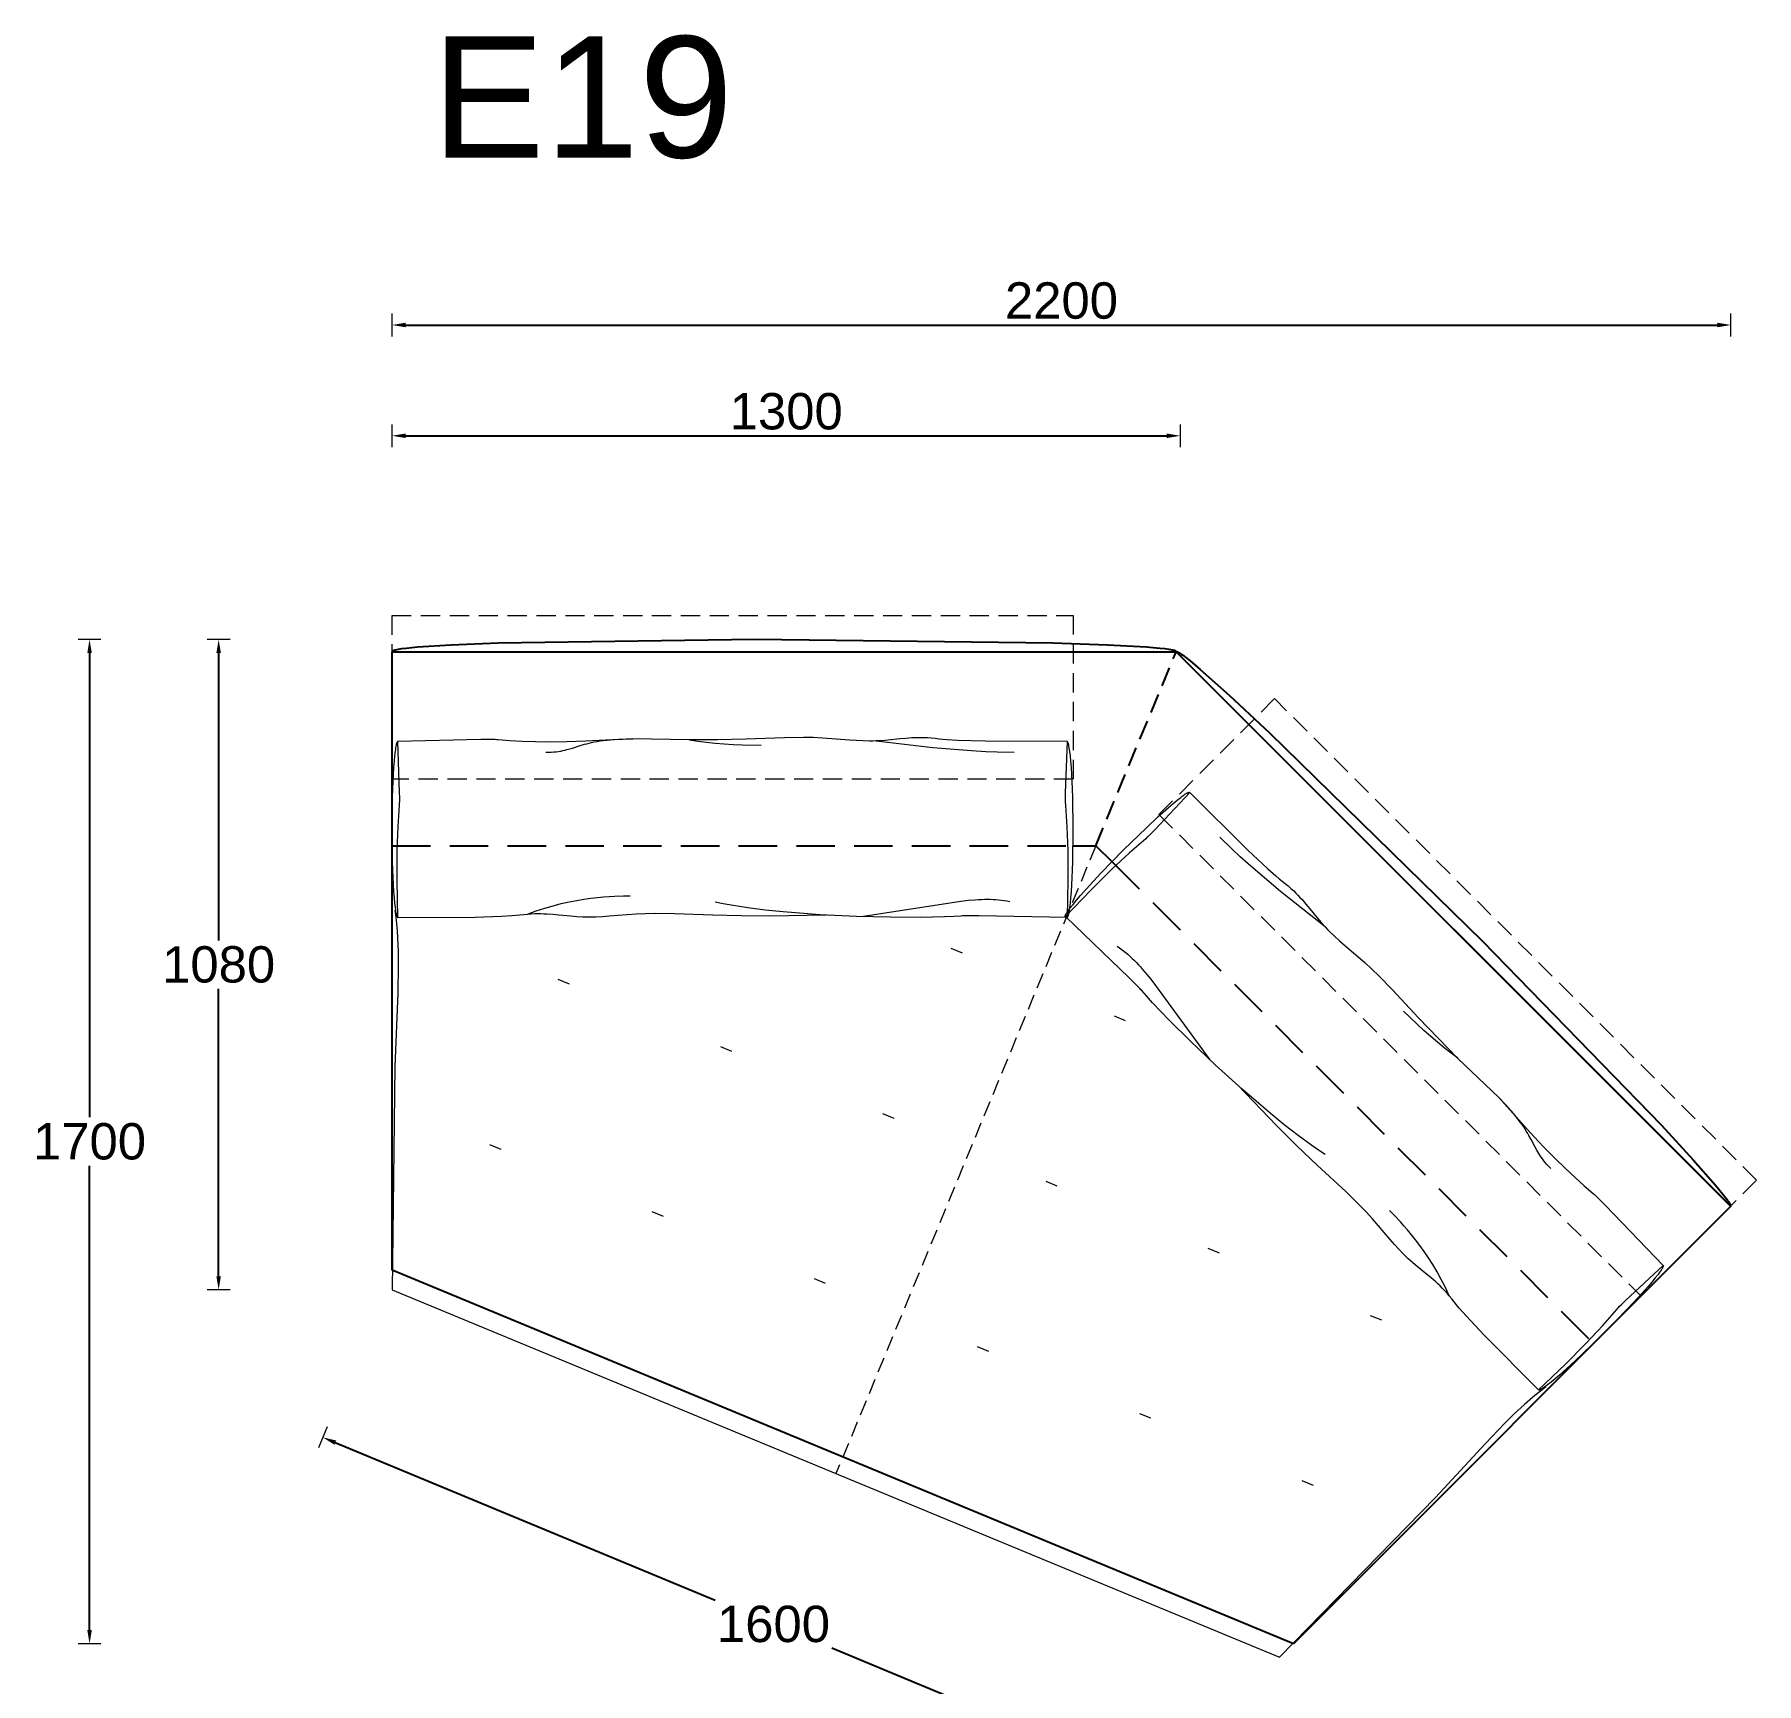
# Model space of a CAD drawing. Header units: millimetres. Extents: x 6668 to 47386, y -6732 to 35544.
# Drawn here: x 35158 to 37998, y -4431 to -1712 of the extents above; entities that cross this region are included whole.
import ezdxf

# ---------------------------------------------------------------- set-up
doc = ezdxf.new("R2010")
doc.units = ezdxf.units.MM
doc.linetypes.add('NASCOSTA', pattern=[9.525, 6.35, -3.175])
doc.linetypes.add('TRATTEGGIATAX2', pattern=[38.1, 25.4, -12.7])
doc.layers.add('_ARREDO', color=7, linetype='Continuous')
doc.layers.add('TESTO', color=1, linetype='Continuous')
for name, color, linetype, lineweight in [('_CUSCINO SEDUTA', 8, 'Continuous', 9), ('_QUOTE', 1, 'Continuous', 9), ('_RULLO', 8, 'Continuous', 9)]:
    doc.layers.add(name, color=color, linetype=linetype, lineweight=lineweight)
doc.styles.add('Arial', font='arial.ttf')
doc.styles.get("Standard").update_dxf_attribs({"font": 'arial.ttf'})
doc.dimstyles.new('1_1', dxfattribs={"dimscale": 15, "dimtxt": 4, "dimasz": 1.5, "dimexe": 1.25, "dimexo": 2, "dimtad": 1, "dimtih": 1, "dimtoh": 1, "dimdec": 0, "dimtxsty": 'Standard', "dimcen": 2.5, "dimclrd": 256, "dimclre": 256, "dimclrt": 256, "dimadec": 0, "dimazin": 0, "dimtfac": 1, "dimtdec": 0, "dimtmove": 0, "dimatfit": 3, "dimfxl": 1.25, "dimfxlon": 1, "dimlwe": 0, "dimarcsym": 0})

# ---------------------------------------------------------------- blocks, each defined once
blk = doc.blocks.new('*D54')
at = {"layer": '_QUOTE', "lineweight": 0, "transparency": 16777216}
for p, q in [((35747.6, -2209.4), (35747.6, -2171.9)), ((37955.5, -2209.4), (37955.5, -2171.9))]:
    blk.add_line(p, q, dxfattribs=at)
at = {"layer": '_QUOTE', "lineweight": -2, "transparency": 16777216}
blk.add_line((35770.1, -2190.7), (37933, -2190.7), dxfattribs=at)
at = {"layer": '_QUOTE', "transparency": 16777216}
for points in [[(35770.1, -2186.9), (35770.1, -2194.4), (35747.6, -2190.7)], [(37933, -2186.9), (37933, -2194.4), (37955.5, -2190.7)]]:
    blk.add_solid(points, dxfattribs=at)
at = {"layer": 'Defpoints', "color": 0, "transparency": 16777216}
for p in [(37955.5, -2190.7), (37955.5, -3295.9), (35747.6, -3401.1)]:
    blk.add_point(p, dxfattribs=at)
at = {"layer": '_QUOTE', "transparency": 16777216, "insert": (36851.5, -2150.7), "char_height": 60, "attachment_point": 5}
blk.add_mtext('2200', dxfattribs=at)
blk = doc.blocks.new('*D55')
at = {"layer": '_QUOTE', "lineweight": 0, "transparency": 16777216}
for p, q in [((35747.6, -2392.1), (35747.6, -2354.6)), ((37047.6, -2392.1), (37047.6, -2354.6))]:
    blk.add_line(p, q, dxfattribs=at)
at = {"layer": '_QUOTE', "lineweight": -2, "transparency": 16777216}
blk.add_line((35770.1, -2373.4), (37025.1, -2373.4), dxfattribs=at)
at = {"layer": '_QUOTE', "transparency": 16777216}
for points in [[(35770.1, -2369.6), (35770.1, -2377.1), (35747.6, -2373.4)], [(37025.1, -2369.6), (37025.1, -2377.1), (37047.6, -2373.4)]]:
    blk.add_solid(points, dxfattribs=at)
at = {"layer": 'Defpoints', "color": 0, "transparency": 16777216}
for p in [(37047.6, -2373.4), (37047.6, -2541.5), (35747.6, -2797.8)]:
    blk.add_point(p, dxfattribs=at)
at = {"layer": '_QUOTE', "transparency": 16777216, "insert": (36397.6, -2333.3), "char_height": 60, "attachment_point": 5}
blk.add_mtext('1300', dxfattribs=at)
blk = doc.blocks.new('*D60')
at = {"layer": '_QUOTE', "lineweight": 0, "transparency": 16777216}
for p, q in [((35480.4, -2709.3), (35442.9, -2709.3)), ((35480.4, -3781.8), (35442.9, -3781.8))]:
    blk.add_line(p, q, dxfattribs=at)
at = {"layer": '_QUOTE', "lineweight": -2, "transparency": 16777216}
for p, q in [((35461.6, -2731.8), (35461.6, -3205.5)), ((35461.6, -3759.3), (35461.6, -3285.5))]:
    blk.add_line(p, q, dxfattribs=at)
at = {"layer": '_QUOTE', "transparency": 16777216}
for points in [[(35457.9, -2731.8), (35465.4, -2731.8), (35461.6, -2709.3)], [(35457.9, -3759.3), (35465.4, -3759.3), (35461.6, -3781.8)]]:
    blk.add_solid(points, dxfattribs=at)
at = {"layer": 'Defpoints', "color": 0, "transparency": 16777216}
for p in [(36345.8, -2709.3), (35461.6, -3781.8), (35747.6, -3781.8)]:
    blk.add_point(p, dxfattribs=at)
at = {"layer": '_QUOTE', "transparency": 16777216, "insert": (35461.6, -3245.5), "char_height": 60, "attachment_point": 5}
blk.add_mtext('1080', dxfattribs=at)
blk = doc.blocks.new('*D61')
at = {"layer": '_QUOTE', "lineweight": 0, "transparency": 16777216}
for p, q in [((35640.4, -4007.8), (35626.1, -4042.5)), ((37127.1, -4623.9), (37112.8, -4658.6))]:
    blk.add_line(p, q, dxfattribs=at)
at = {"layer": '_QUOTE', "lineweight": -2, "transparency": 16777216}
for p, q in [((35654, -4033.8), (36280.5, -4293.4)), ((37099.1, -4632.6), (36472.6, -4373))]:
    blk.add_line(p, q, dxfattribs=at)
at = {"layer": '_QUOTE', "transparency": 16777216}
for points in [[(35655.5, -4030.3), (35652.6, -4037.2), (35633.2, -4025.1)], [(37100.6, -4629.2), (37097.7, -4636.1), (37119.9, -4641.2)]]:
    blk.add_solid(points, dxfattribs=at)
at = {"layer": 'Defpoints', "color": 0, "transparency": 16777216}
for p in [(35747.6, -3749.3), (37234.2, -4365.4), (37119.9, -4641.2)]:
    blk.add_point(p, dxfattribs=at)
at = {"layer": '_QUOTE', "transparency": 16777216, "insert": (36376.6, -4333.2), "char_height": 60, "attachment_point": 5}
blk.add_mtext('1600', dxfattribs=at)
blk = doc.blocks.new('*D56')
at = {"layer": '_QUOTE', "lineweight": 0, "transparency": 16777216}
for p, q in [((35267.5, -2709.3), (35230, -2709.3)), ((35267.5, -4365.4), (35230, -4365.4))]:
    blk.add_line(p, q, dxfattribs=at)
at = {"layer": '_QUOTE', "lineweight": -2, "transparency": 16777216}
for p, q in [((35248.7, -2731.8), (35248.7, -3497.3)), ((35248.7, -4342.9), (35248.7, -3577.3))]:
    blk.add_line(p, q, dxfattribs=at)
at = {"layer": '_QUOTE', "transparency": 16777216}
for points in [[(35245, -2731.8), (35252.5, -2731.8), (35248.7, -2709.3)], [(35245, -4342.9), (35252.5, -4342.9), (35248.7, -4365.4)]]:
    blk.add_solid(points, dxfattribs=at)
at = {"layer": 'Defpoints', "color": 0, "transparency": 16777216}
for p in [(36533, -2709.3), (35248.7, -4365.4), (37421.4, -4365.4)]:
    blk.add_point(p, dxfattribs=at)
at = {"layer": '_QUOTE', "transparency": 16777216, "insert": (35248.7, -3537.3), "char_height": 60, "attachment_point": 5}
blk.add_mtext('1700', dxfattribs=at)

msp = doc.modelspace()

# ---------------------------------------------------------------- linework, layer by layer
at = {"layer": '_ARREDO'}
for p, q in [((36870.4, -3049.5), (36908.1, -3049.5)), ((36908, -3049.5), (36935, -3075.8))]:
    msp.add_line(p, q, dxfattribs=at)
for points in [[(37040.6, -2729.5), (37040.6, -2729.5), (37040.6, -2729.4), (37040.5, -2729.2), (37040.5, -2729.1), (37040.4, -2729), (37040.3, -2728.9), (37040.2, -2728.8), (37040.1, -2728.7), (37039.9, -2728.6), (37039.7, -2728.5), (37039.5, -2728.3), (37039.3, -2728.2), (37039, -2728.1), (37038.7, -2728), (37038.4, -2727.9), (37038.1, -2727.8), (37037.8, -2727.7), (37037, -2727.4), (37036.2, -2727.2), (37035.2, -2727), (37034.2, -2726.7), (37031.8, -2726.3), (37029, -2725.8), (37022.2, -2724.9), (37013.8, -2723.9), (36991.8, -2722.1), (36927.3, -2718.5), (36837.1, -2715.2), (36345.8, -2709.3), (35922.8, -2715.2), (35845.1, -2718.5), (35789.6, -2722.1), (35770.7, -2723.9), (35763.4, -2724.9), (35760.3, -2725.3), (35757.5, -2725.8), (35755.2, -2726.3), (35753.1, -2726.7), (35752.2, -2727), (35751.4, -2727.2), (35750.6, -2727.4), (35750.3, -2727.5), (35750, -2727.7), (35749.7, -2727.8), (35749.4, -2727.9), (35749.1, -2728), (35748.9, -2728.1), (35748.7, -2728.2), (35748.5, -2728.3), (35748.3, -2728.5), (35748.2, -2728.6), (35748, -2728.7), (35747.9, -2728.8), (35747.8, -2728.9), (35747.7, -2729), (35747.6, -2729.1), (35747.6, -2729.2), (35747.6, -2729.4), (35747.6, -2729.5)], [(35747.6, -3749.3), (35747.6, -2729.5)], [(35747.6, -2729.5), (37040.6, -2729.5)], [(35747.6, -2729.5), (37040.6, -2729.5), (37955.4, -3644.2)], [(37040.6, -2729.5), (37040.6, -2729.5), (37040.7, -2729.4), (37040.8, -2729.3), (37040.9, -2729.3), (37041, -2729.3), (37041.2, -2729.3), (37041.3, -2729.3), (37041.5, -2729.3), (37041.7, -2729.3), (37041.9, -2729.4), (37042.1, -2729.4), (37042.4, -2729.5), (37042.6, -2729.6), (37042.9, -2729.7), (37043.2, -2729.9), (37043.5, -2730), (37043.9, -2730.2), (37044.6, -2730.6), (37045.3, -2731), (37046.2, -2731.5), (37047.1, -2732.1), (37049.1, -2733.4), (37051.4, -2735.1), (37056.8, -2739.2), (37063.5, -2744.5), (37080.3, -2758.7), (37128.4, -2801.8), (37194.5, -2863.3), (37546, -3206.6), (37840.8, -3510.1), (37893.5, -3567.3), (37930.1, -3609.1), (37942.2, -3623.8), (37946.7, -3629.6), (37948.5, -3632.1), (37950.1, -3634.4), (37951.5, -3636.4), (37952.6, -3638.2), (37953.1, -3639), (37953.5, -3639.8), (37953.9, -3640.5), (37954, -3640.8), (37954.2, -3641.1), (37954.3, -3641.4), (37954.4, -3641.6), (37954.5, -3641.9), (37954.6, -3642.2), (37954.7, -3642.4), (37954.7, -3642.6), (37954.8, -3642.8), (37954.8, -3643), (37954.8, -3643.2), (37954.8, -3643.4), (37954.8, -3643.5), (37954.8, -3643.6), (37954.8, -3643.8), (37954.7, -3643.9), (37954.7, -3644), (37954.6, -3644.1)], [(37040.6, -2729.5), (37955.5, -3644.1)], [(37955.5, -3644.1), (37234.2, -4365.4)], [(37234.2, -4365.4), (35747.6, -3749.3)]]:
    msp.add_lwpolyline(points, dxfattribs=at)
at = {"layer": '_ARREDO', "linetype": 'NASCOSTA', "ltscale": 5}
msp.add_lwpolyline([(36908.1, -3049.5), (37040.6, -2729.5)], dxfattribs=at)
at = {"layer": '_ARREDO', "linetype": 'NASCOSTA', "ltscale": 10}
for points in [[(35747.6, -3049.5), (36870.4, -3049.5)], [(36935, -3075.8), (37729.1, -3870.5)]]:
    msp.add_lwpolyline(points, dxfattribs=at)
at = {"layer": '_CUSCINO SEDUTA', "linetype": 'TRATTEGGIATAX2'}
msp.add_lwpolyline([(36908.1, -3049.5), (36479.6, -4084.9)], dxfattribs=at)
at = {"layer": '_CUSCINO SEDUTA'}
for points in [[(35752.4, -3155.8), (35753.8, -3167.1), (35754.9, -3178.4), (35755.8, -3189.8), (35756.6, -3201.2), (35757.5, -3224.1), (35757.7, -3247.1), (35756.9, -3292.2), (35752.1, -3413.4), (35747.6, -3781.8)], [(36688.3, -3226.4), (36669.8, -3218.8)], [(36021.1, -3269.4), (36039.5, -3277.1)], [(36938.4, -3330), (36956.8, -3337.7)], [(36289, -3380.4), (36307.5, -3388)], [(36575.4, -3499), (36556.9, -3491.3)], [(35908.2, -3542), (35926.7, -3549.6)], [(36825.5, -3602.6), (36844, -3610.2)], [(36176.1, -3652.9), (36194.6, -3660.6)], [(37111.9, -3721.2), (37093.4, -3713.5)], [(36462.5, -3771.5), (36444.1, -3763.9)], [(35747.6, -3781.8), (37211.1, -4387.8)], [(37379.8, -3832.1), (37361.4, -3824.5)], [(36712.6, -3875.1), (36731.1, -3882.8)], [(37650.2, -3941.8), (37641.3, -3948.7), (37632.4, -3955.9), (37623.7, -3963.3), (37615.1, -3970.9), (37598.3, -3986.5), (37581.9, -4002.5), (37550.5, -4035), (37468.2, -4124.1), (37211.1, -4387.8)], [(36999, -3993.7), (36980.6, -3986.1)], [(37267, -4104.7), (37248.5, -4097)]]:
    msp.add_lwpolyline(points, dxfattribs=at)
at = {"layer": '_RULLO', "linetype": 'NASCOSTA', "ltscale": 5}
for points in [[(36870.9, -2669.5), (36870.9, -2939.5), (35747.6, -2939.5), (35747.6, -2669.5)], [(37203, -2806.9), (37012.2, -2997.9), (37807, -3791.9), (37997.8, -3600.9)]]:
    msp.add_lwpolyline(points, close=True, dxfattribs=at)
at = {"layer": '_RULLO'}
for points in [[(35757.1, -2877.5), (35757.1, -2877.5), (35757, -2877.5), (35757, -2877.5), (35756.9, -2877.5), (35756.9, -2877.5), (35756.8, -2877.5), (35756.7, -2877.6), (35756.7, -2877.6), (35756.6, -2877.6), (35756.6, -2877.7), (35756.5, -2877.7), (35756.5, -2877.8), (35756.4, -2877.8), (35756.4, -2877.9), (35756.3, -2878), (35756.2, -2878), (35756.2, -2878.1), (35756.1, -2878.2), (35756.1, -2878.3), (35756, -2878.4), (35756, -2878.5), (35755.9, -2878.6), (35755.8, -2878.7), (35755.8, -2878.8), (35755.7, -2879), (35755.5, -2879.3), (35755.4, -2879.6), (35755.3, -2879.9), (35755.2, -2880.2), (35755.1, -2880.5), (35754.8, -2881.3), (35754.6, -2882.1), (35754.4, -2883.1), (35754.1, -2884.1), (35753.9, -2885.2), (35753.4, -2887.6), (35753, -2890.5), (35752.5, -2893.7), (35751.7, -2901.1), (35750.8, -2909.9), (35750.1, -2920), (35748.7, -2943.2), (35747.8, -2969.1), (35747.1, -3022.6), (35747.8, -3076), (35748.7, -3102), (35750.1, -3125.2), (35750.8, -3135.2), (35751.7, -3144), (35752.5, -3151.5), (35753, -3154.7), (35753.4, -3157.5), (35753.9, -3160), (35754.1, -3161.1), (35754.4, -3162.1), (35754.6, -3163), (35754.8, -3163.8), (35755.1, -3164.6), (35755.2, -3164.9), (35755.3, -3165.3), (35755.4, -3165.6), (35755.5, -3165.8), (35755.7, -3166.1), (35755.8, -3166.3), (35755.8, -3166.4), (35755.9, -3166.5), (35756, -3166.7), (35756, -3166.7), (35756.1, -3166.8), (35756.1, -3166.9), (35756.2, -3167), (35756.2, -3167.1), (35756.3, -3167.2), (35756.4, -3167.2), (35756.4, -3167.3), (35756.5, -3167.3), (35756.5, -3167.4), (35756.6, -3167.4), (35756.6, -3167.5), (35756.7, -3167.5), (35756.7, -3167.6), (35756.8, -3167.6), (35756.9, -3167.6), (35756.9, -3167.6), (35757, -3167.7), (35757, -3167.7), (35757.1, -3167.7), (35757.1, -3167.7)], [(35922.4, -2874.8), (35919.6, -2874.6), (35917.6, -2874.5), (35915, -2874.4), (35894, -2874.5), (35757.1, -2877.5)], [(35759.8, -2982.8), (35760, -2980), (35760.1, -2978.4), (35760.2, -2976.3), (35760.2, -2970.6), (35760.1, -2961.9), (35757.1, -2877.5)], [(36144.5, -2873.2), (36067, -2877.2), (36035.6, -2878.1), (36008.3, -2878.4), (35984, -2878.2), (35962.2, -2877.4), (35941.9, -2876.3), (35922.4, -2874.8)], [(36001.1, -2895.3), (36005.8, -2895.2), (36010.2, -2895.1), (36014.4, -2894.8), (36018.4, -2894.4), (36022.1, -2893.9), (36025.7, -2893.3), (36029.1, -2892.6), (36032.5, -2891.9), (36035.7, -2891), (36038.8, -2890.2), (36045.1, -2888.3), (36057.9, -2884.3), (36064.8, -2882.2), (36068.6, -2881.2), (36072.5, -2880.2), (36076.7, -2879.2), (36081.1, -2878.3), (36085.7, -2877.5), (36090.7, -2876.7), (36096, -2875.9), (36101.7, -2875.2), (36107.7, -2874.7), (36114.2, -2874.2), (36121, -2873.8), (36128.4, -2873.5), (36144.5, -2873.2)], [(36331.2, -2873.7), (36284.5, -2874.8), (36237.7, -2875), (36144.5, -2873.2)], [(36237.9, -2875), (36251.8, -2877), (36265.9, -2878.7), (36280.3, -2880.1), (36295, -2881.3), (36309.9, -2882.3), (36325.1, -2882.9), (36356.2, -2883.5)], [(36457.9, -2871.9), (36442.1, -2871.2), (36426.3, -2871), (36394.7, -2871.3), (36331.2, -2873.7)], [(36545.8, -2876.7), (36540.3, -2876.8), (36534.9, -2876.8), (36523.9, -2876.6), (36513, -2876), (36502, -2875.3), (36457.9, -2871.9)], [(36624.5, -2871.4), (36619.6, -2871.3), (36614.6, -2871.3), (36609.7, -2871.5), (36604.8, -2871.7), (36594.9, -2872.5), (36585.1, -2873.4), (36565.5, -2875.4), (36555.6, -2876.2), (36545.8, -2876.7)], [(36545.8, -2876.7), (36639.2, -2887.2), (36703.4, -2892.6), (36726.9, -2893.9), (36745.7, -2894.6), (36773.4, -2894.9)], [(36649.6, -2873.5), (36643.1, -2872.8), (36636.8, -2872.1), (36630.6, -2871.7), (36624.5, -2871.4)], [(36860.7, -2877.7), (36725.7, -2877.2), (36680.3, -2875.8), (36663.1, -2874.7), (36655.9, -2874.2), (36649.6, -2873.5)], [(36860.7, -2877.7), (36857.7, -2962.1), (36857.6, -2970.8), (36857.7, -2976.5), (36857.8, -2978.6), (36857.9, -2980.3), (36858.1, -2983)], [(36860.7, -3167.9), (36860.8, -3167.9), (36860.8, -3167.9), (36860.9, -3167.9), (36860.9, -3167.9), (36861, -3167.8), (36861, -3167.8), (36861.1, -3167.8), (36861.2, -3167.8), (36861.2, -3167.7), (36861.3, -3167.7), (36861.3, -3167.6), (36861.4, -3167.6), (36861.4, -3167.5), (36861.5, -3167.5), (36861.6, -3167.4), (36861.6, -3167.3), (36861.7, -3167.2), (36861.7, -3167.2), (36861.8, -3167.1), (36861.8, -3167), (36861.9, -3166.9), (36862, -3166.8), (36862, -3166.7), (36862.1, -3166.6), (36862.2, -3166.3), (36862.3, -3166.1), (36862.4, -3165.8), (36862.5, -3165.5), (36862.7, -3165.2), (36862.8, -3164.8), (36863, -3164.1), (36863.2, -3163.2), (36863.5, -3162.3), (36863.7, -3161.3), (36863.9, -3160.2), (36864.4, -3157.7), (36864.9, -3154.9), (36865.3, -3151.7), (36866.2, -3144.3), (36867, -3135.5), (36867.8, -3125.4), (36869.1, -3102.2), (36870, -3076.2), (36870.7, -3022.8), (36870, -2969.4), (36869.1, -2943.4), (36867.8, -2920.2), (36867, -2910.1), (36866.2, -2901.3), (36865.3, -2893.9), (36864.9, -2890.7), (36864.4, -2887.9), (36863.9, -2885.4), (36863.7, -2884.3), (36863.5, -2883.3), (36863.2, -2882.4), (36863, -2881.5), (36862.8, -2880.8), (36862.7, -2880.4), (36862.5, -2880.1), (36862.4, -2879.8), (36862.3, -2879.5), (36862.2, -2879.3), (36862.1, -2879), (36862, -2878.9), (36862, -2878.8), (36861.9, -2878.7), (36861.8, -2878.6), (36861.8, -2878.5), (36861.7, -2878.4), (36861.7, -2878.4), (36861.6, -2878.3), (36861.6, -2878.2), (36861.5, -2878.1), (36861.4, -2878.1), (36861.4, -2878), (36861.3, -2878), (36861.3, -2877.9), (36861.2, -2877.9), (36861.2, -2877.8), (36861.1, -2877.8), (36861, -2877.8), (36861, -2877.7), (36860.9, -2877.7), (36860.9, -2877.7), (36860.8, -2877.7), (36860.8, -2877.7), (36860.7, -2877.7)], [(36857.8, -3166.7), (36857.7, -3166.6), (36857.7, -3166.6), (36857.7, -3166.5), (36857.6, -3166.5), (36857.6, -3166.4), (36857.6, -3166.4), (36857.6, -3166.3), (36857.5, -3166.3), (36857.5, -3166.2), (36857.5, -3166.1), (36857.5, -3166), (36857.5, -3166), (36857.5, -3165.9), (36857.5, -3165.8), (36857.5, -3165.7), (36857.5, -3165.6), (36857.5, -3165.5), (36857.6, -3165.4), (36857.6, -3165.3), (36857.6, -3165.2), (36857.6, -3165.1), (36857.7, -3165), (36857.7, -3164.9), (36857.7, -3164.8), (36857.8, -3164.5), (36857.9, -3164.3), (36858, -3164), (36858.2, -3163.7), (36858.3, -3163.4), (36858.5, -3163), (36858.8, -3162.3), (36859.3, -3161.6), (36859.8, -3160.8), (36860.3, -3159.9), (36860.9, -3158.9), (36862.3, -3156.9), (36864, -3154.5), (36866, -3152), (36870.6, -3146.1), (36876.2, -3139.3), (36882.8, -3131.6), (36898.3, -3114.3), (36916, -3095.3), (36953.3, -3057), (36991.5, -3019.7), (37010.6, -3002), (37027.9, -2986.5), (37035.6, -2979.9), (37042.4, -2974.3), (37048.3, -2969.7), (37050.8, -2967.7), (37053.2, -2966.1), (37055.2, -2964.6), (37056.2, -2964), (37057.1, -2963.5), (37057.9, -2963), (37058.6, -2962.6), (37059.3, -2962.2), (37059.7, -2962), (37060, -2961.9), (37060.3, -2961.8), (37060.5, -2961.6), (37060.8, -2961.5), (37061.1, -2961.5), (37061.2, -2961.4), (37061.3, -2961.4), (37061.4, -2961.3), (37061.5, -2961.3), (37061.6, -2961.3), (37061.7, -2961.3), (37061.8, -2961.3), (37061.9, -2961.2), (37062, -2961.2), (37062.1, -2961.2), (37062.2, -2961.2), (37062.3, -2961.2), (37062.3, -2961.2), (37062.4, -2961.2), (37062.5, -2961.2), (37062.6, -2961.2), (37062.6, -2961.3), (37062.7, -2961.3), (37062.7, -2961.3), (37062.8, -2961.3), (37062.8, -2961.4), (37062.9, -2961.4), (37062.9, -2961.4), (37063, -2961.5)], [(37063, -2961.5), (37005.4, -3023.3), (36999.3, -3029.5), (36995.2, -3033.5), (36993.7, -3034.9), (36992.5, -3036), (36990.4, -3037.8)], [(37063, -2961.5), (37158.8, -3056.6), (37191.9, -3087.7), (37204.8, -3099.1), (37210.3, -3103.8), (37215.2, -3107.8)], [(35757.1, -3167.7), (35755.8, -3106), (35755.9, -3057.5), (35757.4, -3017.9), (35759.8, -2982.8)], [(36858.1, -2983), (36860.5, -3018.1), (36861.9, -3057.7), (36862, -3106.2), (36860.7, -3167.9)], [(36990.4, -3037.8), (36963.8, -3060.9), (36934.8, -3087.9), (36900.4, -3122.1), (36857.8, -3166.7)], [(37286.4, -3183.4), (37212.9, -3124.9), (37163.7, -3083.2), (37146.1, -3067.6), (37132.3, -3054.7), (37112.5, -3035.3)], [(37215.2, -3107.8), (37220.3, -3111.8), (37225.2, -3115.8), (37229.9, -3119.9), (37234.5, -3124)], [(35970.8, -3162.1), (35985.3, -3156.9), (35999.5, -3152.3), (36013.3, -3148.3), (36026.7, -3144.9), (36039.7, -3142), (36052.2, -3139.6), (36064.1, -3137.6), (36075.5, -3136), (36086.2, -3134.8), (36096.3, -3133.8), (36105.6, -3133.2), (36114.2, -3132.7), (36129.1, -3132.3), (36140.4, -3132.3)], [(36280.7, -3142.2), (36293.4, -3144.7), (36306.6, -3147.1), (36334.1, -3151.3), (36363, -3155), (36392.8, -3158.1), (36453.6, -3162.7), (36513.6, -3165.6), (36569.8, -3166.9), (36619.1, -3167), (36658.7, -3166.2), (36673.8, -3165.6), (36685.4, -3164.8)], [(36766.2, -3141.7), (36761.5, -3140.9), (36756.9, -3140.2), (36752.4, -3139.6), (36747.8, -3139.1), (36743.3, -3138.7), (36738.7, -3138.4), (36734.1, -3138.2), (36729.4, -3138.2), (36724.5, -3138.2), (36719.6, -3138.4), (36714.4, -3138.6), (36709.1, -3139), (36697.9, -3140), (36685.5, -3141.4), (36525.3, -3166.1)], [(37234.5, -3124), (37238, -3127.5), (37241.5, -3131), (37244.8, -3134.6), (37248.2, -3138.2), (37254.6, -3145.7), (37260.9, -3153.3), (37273.4, -3168.6), (37279.8, -3176.1), (37286.4, -3183.4)], [(35757.1, -3167.7), (35884.6, -3167.2), (35928.1, -3165.7), (35944.9, -3164.7), (35952, -3164.2), (35958.3, -3163.5)], [(35958.3, -3163.5), (35964.7, -3162.7), (35971, -3162.1), (35977.2, -3161.6), (35983.3, -3161.3)], [(35983.3, -3161.3), (35988.3, -3161.3), (35993.2, -3161.3), (35998.1, -3161.5), (36003.1, -3161.7), (36012.9, -3162.5), (36022.7, -3163.4), (36042.4, -3165.3), (36052.2, -3166.1), (36062, -3166.7)], [(36062, -3166.7), (36067.5, -3166.8), (36072.9, -3166.8), (36083.9, -3166.6), (36094.8, -3166), (36105.8, -3165.3), (36149.9, -3161.9)], [(36149.9, -3161.9), (36165.7, -3161.2), (36181.5, -3160.9), (36213.1, -3161.3), (36276.6, -3163.6)], [(36276.6, -3163.6), (36323.4, -3164.7), (36370.1, -3165), (36463.3, -3163.2)], [(36685.4, -3164.8), (36688.3, -3164.6), (36690.3, -3164.5), (36693, -3164.4), (36715, -3164.5), (36860.7, -3167.4)], [(36983.9, -3288.4), (36982, -3286.3), (36980.7, -3284.8), (36978.8, -3282.8), (36963.2, -3267.3), (36858.1, -3166.3)], [(37286.4, -3183.4), (37290.1, -3187.4), (37294, -3191.3), (37301.9, -3198.8), (37310, -3206.2), (37318.3, -3213.4), (37351.9, -3242.2)], [(36943.1, -3215), (36947, -3217.7), (36950.8, -3220.5), (36954.4, -3223.3), (36958, -3226.1), (36961.5, -3229), (36964.9, -3232.1), (36968.3, -3235.2), (36971.7, -3238.5), (36975, -3242), (36978.4, -3245.6), (36981.9, -3249.4), (36985.4, -3253.4), (36992.7, -3262.1), (37000.4, -3271.8), (37096.2, -3402.5)], [(37351.9, -3242.2), (37363.5, -3252.9), (37374.9, -3263.9), (37397, -3286.5), (37440.2, -3333)], [(37286.1, -3558.6), (37275.3, -3551.4), (37264.3, -3543.8), (37241.8, -3527.3), (37218.8, -3509.5), (37195.6, -3490.6), (37149.3, -3450.9), (37104.9, -3410.5), (37064.2, -3371.7), (37029.2, -3336.9), (37001.8, -3308.3), (36991.6, -3297.2), (36983.9, -3288.4)], [(37505.3, -3400), (37494.1, -3391.6), (37482.8, -3382.8), (37471.6, -3373.6), (37460.4, -3364.1), (37449.2, -3354.2), (37438, -3343.9), (37415.6, -3322.3)], [(37440.2, -3333), (37472.5, -3366.9), (37505.4, -3400.1), (37572.6, -3464.7)], [(37273.8, -3576.7), (37239.9, -3544.4), (37206.7, -3511.5), (37142.1, -3444.3)], [(37572.6, -3464.7), (37624.6, -3522.4), (37646.1, -3545.2), (37665.2, -3564.8), (37682.5, -3581.7), (37698.5, -3596.7), (37713.7, -3610.2), (37728.5, -3622.9)], [(37658.4, -3581.8), (37655.1, -3578.4), (37652.1, -3575.1), (37649.3, -3572), (37646.8, -3568.9), (37644.5, -3565.9), (37642.4, -3562.9), (37640.4, -3560), (37638.6, -3557.1), (37636.9, -3554.3), (37635.3, -3551.5), (37632.2, -3545.7), (37626, -3533.8), (37622.5, -3527.4), (37620.6, -3524.1), (37618.5, -3520.6), (37616.3, -3517), (37613.8, -3513.2), (37611.1, -3509.3), (37608.2, -3505.2), (37604.9, -3500.9), (37601.4, -3496.5), (37597.6, -3491.8), (37593.4, -3486.9), (37588.8, -3481.7), (37583.8, -3476.3), (37572.6, -3464.7)], [(37364.6, -3665), (37353.9, -3653.4), (37343, -3642), (37320.3, -3619.9), (37273.8, -3576.7)], [(37728.5, -3622.9), (37730.6, -3624.8), (37732.1, -3626.1), (37734, -3627.9), (37748.8, -3642.7), (37843.5, -3741.7)], [(37491.1, -3791.9), (37484.6, -3777.9), (37477.8, -3764.6), (37470.8, -3752), (37463.8, -3740.1), (37456.6, -3728.9), (37449.5, -3718.4), (37442.5, -3708.5), (37435.6, -3699.4), (37428.9, -3690.9), (37422.4, -3683.1), (37416.2, -3676.1), (37410.5, -3669.6), (37400.3, -3658.9), (37392.3, -3650.8)], [(37423.4, -3730.6), (37419.4, -3726.8), (37415.6, -3722.9), (37408, -3715), (37400.6, -3706.9), (37393.4, -3698.6), (37364.6, -3665)], [(37482.8, -3782.4), (37479.4, -3778.9), (37475.8, -3775.4), (37472.2, -3772.1), (37468.6, -3768.8), (37461.1, -3762.3), (37453.5, -3756), (37438.2, -3743.5), (37430.7, -3737.1), (37423.4, -3730.6)], [(37843.5, -3741.6), (37843.5, -3741.7), (37843.6, -3741.7), (37843.6, -3741.8), (37843.6, -3741.8), (37843.6, -3741.9), (37843.7, -3741.9), (37843.7, -3742), (37843.7, -3742.1), (37843.7, -3742.1), (37843.7, -3742.2), (37843.7, -3742.3), (37843.7, -3742.4), (37843.7, -3742.4), (37843.7, -3742.5), (37843.7, -3742.6), (37843.7, -3742.7), (37843.7, -3742.8), (37843.7, -3742.9), (37843.6, -3743), (37843.6, -3743.1), (37843.6, -3743.2), (37843.6, -3743.3), (37843.5, -3743.4), (37843.5, -3743.6), (37843.4, -3743.8), (37843.3, -3744.1), (37843.2, -3744.4), (37843.1, -3744.6), (37842.9, -3745), (37842.8, -3745.3), (37842.4, -3746), (37842, -3746.7), (37841.5, -3747.6), (37840.9, -3748.4), (37840.3, -3749.4), (37838.9, -3751.5), (37837.2, -3753.8), (37835.3, -3756.4), (37830.6, -3762.2), (37825, -3769.1), (37818.4, -3776.7), (37803, -3794), (37785.2, -3813.1), (37748, -3851.3), (37709.7, -3888.6), (37690.7, -3906.3), (37673.3, -3921.8), (37665.7, -3928.4), (37658.9, -3934), (37653, -3938.7), (37650.4, -3940.6), (37648.1, -3942.3), (37646, -3943.7), (37645.1, -3944.3), (37644.2, -3944.8), (37643.4, -3945.3), (37642.6, -3945.8), (37641.9, -3946.1), (37641.6, -3946.3), (37641.3, -3946.4), (37641, -3946.6), (37640.7, -3946.7), (37640.4, -3946.8), (37640.2, -3946.9), (37640.1, -3946.9), (37639.9, -3946.9), (37639.8, -3947), (37639.7, -3947), (37639.6, -3947), (37639.5, -3947.1), (37639.4, -3947.1), (37639.3, -3947.1), (37639.2, -3947.1), (37639.1, -3947.1), (37639.1, -3947.1), (37639, -3947.1), (37638.9, -3947.1), (37638.8, -3947.1), (37638.7, -3947.1), (37638.7, -3947.1), (37638.6, -3947.1), (37638.6, -3947), (37638.5, -3947), (37638.4, -3947), (37638.4, -3947), (37638.3, -3946.9), (37638.3, -3946.9), (37638.3, -3946.9)], [(37767.1, -3814.2), (37768.9, -3812.2), (37770, -3810.9), (37771.4, -3809.4), (37775.4, -3805.3), (37781.7, -3799.2), (37843.5, -3741.6)], [(37499, -3801.7), (37495, -3796.6), (37491, -3791.7), (37486.9, -3787), (37482.8, -3782.4)], [(37638.3, -3946.9), (37548.5, -3856.4), (37518.7, -3824.6), (37507.6, -3812), (37503, -3806.6), (37499, -3801.7)], [(37638.3, -3946.9), (37682.8, -3904.2), (37717, -3869.8), (37744, -3840.8), (37767.1, -3814.2)]]:
    msp.add_lwpolyline(points, dxfattribs=at)

# ---------------------------------------------------------------- texts
at = {"layer": 'TESTO', "style": 'Arial'}
msp.add_text('E19', height=200, dxfattribs=at).set_placement((35813, -1914.5))

# ---------------------------------------------------------------- dimensions: what is measured, and where the dimension line sits
at = {"layer": '_QUOTE'}
dim = msp.add_linear_dim(base=(37955.5, -2190.7), p1=(35747.6, -3401.1), p2=(37955.5, -3295.9), text='2200', dimstyle='1_1', dxfattribs=at)
dim.commit()
dim.dimension.update_dxf_attribs({"geometry": '*D54', "text_midpoint": (36851.5, -2150.7)})
dim = msp.add_linear_dim(base=(37047.6, -2373.4), p1=(35747.6, -2797.8), p2=(37047.6, -2541.5), dimstyle='1_1', dxfattribs=at)
dim.commit()
dim.dimension.update_dxf_attribs({"geometry": '*D55', "text_midpoint": (36397.6, -2333.3)})
for base, p1, p2, text, picture, middle in [((35248.7, -4365.4), (36533, -2709.3), (37421.4, -4365.4), '1700', '*D56', (35248.7, -3537.3)), ((35461.6, -3781.8), (36345.8, -2709.3), (35747.6, -3781.8), '1080', '*D60', (35461.6, -3245.5))]:
    dim = msp.add_linear_dim(base=base, p1=p1, p2=p2, angle=90, text=text, dimstyle='1_1', dxfattribs=at)
    dim.commit()
    dim.dimension.update_dxf_attribs({"geometry": picture, "text_midpoint": middle})
dim = msp.add_aligned_dim(p1=(35747.6, -3749.3), p2=(37234.2, -4365.4), distance=-298.6, text='1600', dimstyle='1_1', dxfattribs=at)
dim.commit()
dim.dimension.update_dxf_attribs({"geometry": '*D61', "text_midpoint": (36376.6, -4333.2)})

doc.saveas('drawing.dxf')
